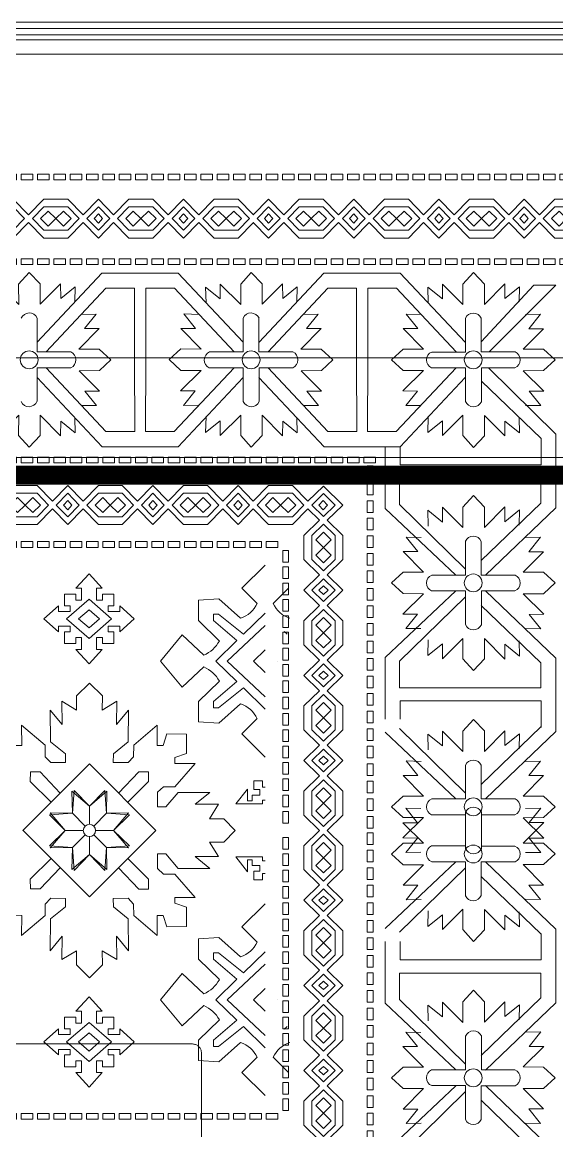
# Model space of a CAD drawing. Header units: inches. Extents: x -813 to 82, y -70 to 268.
# Drawn here: x -57.2 to -28.9, y 57.3 to 115.8 of the extents above; entities that cross this region are included whole.
import ezdxf

# ---------------------------------------------------------------- set-up
doc = ezdxf.new("R2010")
doc.units = ezdxf.units.IN
doc.header["$MEASUREMENT"] = 0
for name, color, linetype, lineweight, true_color in [('Blue', 7, 'Continuous', 0, 0x1081b2), ('Brown', 7, 'Continuous', 0, 0x653e10), ('Cream', 7, 'Continuous', 0, 0xbdbc8f), ('Golden', 7, 'Continuous', 0, 0xefe861), ('Grey', 7, 'Continuous', 0, 0x58676a), ('Light Grey', 7, 'Continuous', 5, 0xb1acaa), ('Lines', 1, 'Continuous', 5, 0xff0000), ('Orange', 7, 'Continuous', 0, 0xffad5c), ('Sky Blue', 7, 'Continuous', 0, 0x7dc1de)]:
    doc.layers.add(name, color=color, linetype=linetype, lineweight=lineweight, true_color=true_color)
doc.layers.add('Furniture', color=4, linetype='Continuous', lineweight=0)
doc.layers.add('Partition Wall', color=6, linetype='Continuous', lineweight=0)
doc.layers.add('Rugs', color=201, linetype='Continuous')
doc.layers.add('Section Line', color=8, linetype='Continuous', plot=False)

# ---------------------------------------------------------------- blocks, each defined once
blk = doc.blocks.new('*U158')
at = {"layer": 'Sky Blue'}
blk.add_lwpolyline([(19.5, 4.8), (19.5, -4.8), (0, -4.8), (0, 4.8)], close=True, dxfattribs=at)
blk = doc.blocks.new('*U159')
at = {"layer": 'Sky Blue', "color": 0, "linetype": 'ByBlock', "lineweight": -2, "transparency": 16777216, "rotation": 90}
for p in [(54814450799.23846, 30362875033.66049), (54814450799.23846, 30362875006.40363), (54814450799.23846, 30362874979.14676), (54814450799.23846, 30362874951.8899), (54814450799.23846, 30362874924.63304), (54814450799.23846, 30362874897.37617), (54814450799.23846, 30362874870.11931), (54814450799.23846, 30362874842.86245), (54814450799.23846, 30362874815.60558), (54814450799.23846, 30362874788.34872), (54814450799.23846, 30362874761.09186), (54814450799.23846, 30362874733.835), (54814450799.23846, 30362874706.57813), (54814450799.23846, 30362874679.32127), (54814450799.23846, 30362874652.0644), (54814450799.23846, 30362874624.80754), (54814450799.23846, 30362874597.55068), (54814450799.23846, 30362874570.29382), (54814450799.23846, 30362874543.03695), (54814450799.23846, 30362874515.78009), (54814450799.23846, 30362874488.52323), (54814450799.23846, 30362874461.26636), (54814450799.23846, 30362874434.0095), (54814450799.23846, 30362874406.75264), (54814450799.23846, 30362874379.49577), (54814450799.23846, 30362874352.23891), (54814450799.23846, 30362874324.98205), (54814450799.23846, 30362874297.72519), (54814450799.23846, 30362874270.46832), (54814450799.23846, 30362874243.21146), (54814450799.23846, 30362874215.95459), (54814450799.23846, 30362874188.69773), (54814450799.23846, 30362874161.44087)]:
    blk.add_blockref('*U158', p, dxfattribs=at)
blk = doc.blocks.new('*U138')
at = {"layer": 'Sky Blue'}
blk.add_lwpolyline([(19.5, 4.8), (19.5, -4.8), (0, -4.8), (0, 4.8), (19.5, 4.8)], dxfattribs=at)
blk = doc.blocks.new('*U139')
at = {"layer": 'Golden', "color": 0, "linetype": 'ByBlock', "lineweight": -2, "transparency": 16777216}
for p in [(54814450809.11781, 30362875066.44502), (54814450836.37468, 30362875066.44502), (54814450863.63154, 30362875066.44502), (54814450890.8884, 30362875066.44502), (54814450918.14526, 30362875066.44502), (54814450945.40213, 30362875066.44502), (54814450972.65899, 30362875066.44502), (54814450999.91586, 30362875066.44502), (54814451027.17272, 30362875066.44502), (54814451054.42958, 30362875066.44502), (54814451081.68645, 30362875066.44502), (54814451108.94331, 30362875066.44502), (54814451136.20017, 30362875066.44502), (54814451163.45703, 30362875066.44502), (54814451190.7139, 30362875066.44502), (54814451217.97076, 30362875066.44502), (54814451245.22762, 30362875066.44502)]:
    blk.add_blockref('*U138', p, dxfattribs=at)
blk = doc.blocks.new('*U183')
at = {"layer": 'Sky Blue'}
blk.add_lwpolyline([(0, 4.8), (0, -4.8), (19.5, -4.8), (19.5, 4.8), (0, 4.8)], dxfattribs=at)
blk = doc.blocks.new('*U184')
at = {"layer": 'Golden', "color": 0, "linetype": 'ByBlock', "lineweight": -2, "transparency": 16777216}
for p in [(54814450667.61327, 30362875207.6689), (54814450696.89957, 30362875207.6689), (54814450726.18586, 30362875207.6689), (54814450755.47215, 30362875207.6689), (54814450784.75845, 30362875207.6689), (54814450814.04474, 30362875207.6689), (54814450843.33103, 30362875207.6689), (54814450872.61732, 30362875207.6689), (54814450901.90362, 30362875207.6689), (54814450931.18991, 30362875207.6689), (54814450960.4762, 30362875207.6689), (54814450989.7625, 30362875207.6689), (54814451019.04879, 30362875207.6689), (54814451048.33508, 30362875207.6689), (54814451077.62138, 30362875207.6689), (54814451106.90767, 30362875207.6689), (54814451136.19396, 30362875207.6689), (54814451165.48026, 30362875207.6689), (54814451194.76655, 30362875207.6689), (54814451224.05284, 30362875207.6689), (54814451253.33913, 30362875207.6689)]:
    blk.add_blockref('*U183', p, dxfattribs=at)
blk = doc.blocks.new('*U127')
at = {"layer": 'Sky Blue'}
blk.add_lwpolyline([(19.5, 4.8), (19.5, -4.8), (0, -4.8), (0, 4.8)], close=True, dxfattribs=at)
blk = doc.blocks.new('*U128')
at = {"layer": 'Sky Blue', "color": 0, "linetype": 'ByBlock', "lineweight": -2, "transparency": 16777216, "rotation": 90}
for p in [(54814450799.23846, 30362875033.66049), (54814450799.23846, 30362875006.40363), (54814450799.23846, 30362874979.14676), (54814450799.23846, 30362874951.8899), (54814450799.23846, 30362874924.63304), (54814450799.23846, 30362874897.37617), (54814450799.23846, 30362874870.11931), (54814450799.23846, 30362874842.86245), (54814450799.23846, 30362874815.60558), (54814450799.23846, 30362874788.34872), (54814450799.23846, 30362874761.09186), (54814450799.23846, 30362874733.835), (54814450799.23846, 30362874706.57813), (54814450799.23846, 30362874679.32127), (54814450799.23846, 30362874652.0644), (54814450799.23846, 30362874624.80754), (54814450799.23846, 30362874597.55068), (54814450799.23846, 30362874570.29382), (54814450799.23846, 30362874543.03695), (54814450799.23846, 30362874515.78009), (54814450799.23846, 30362874488.52323), (54814450799.23846, 30362874461.26636), (54814450799.23846, 30362874434.0095), (54814450799.23846, 30362874406.75264), (54814450799.23846, 30362874379.49577), (54814450799.23846, 30362874352.23891), (54814450799.23846, 30362874324.98205), (54814450799.23846, 30362874297.72519), (54814450799.23846, 30362874270.46832), (54814450799.23846, 30362874243.21146), (54814450799.23846, 30362874215.95459), (54814450799.23846, 30362874188.69773), (54814450799.23846, 30362874161.44087)]:
    blk.add_blockref('*U127', p, dxfattribs=at)
blk = doc.blocks.new('*U125')
at = {"layer": 'Sky Blue'}
blk.add_lwpolyline([(19.5, 4.8), (19.5, -4.8), (0, -4.8), (0, 4.8), (19.5, 4.8)], dxfattribs=at)
blk = doc.blocks.new('*U126')
at = {"layer": 'Golden', "color": 0, "linetype": 'ByBlock', "lineweight": -2, "transparency": 16777216}
for p in [(54814450809.11781, 30362875066.44502), (54814450836.37468, 30362875066.44502), (54814450863.63154, 30362875066.44502), (54814450890.8884, 30362875066.44502), (54814450918.14526, 30362875066.44502), (54814450945.40213, 30362875066.44502), (54814450972.65899, 30362875066.44502), (54814450999.91586, 30362875066.44502), (54814451027.17272, 30362875066.44502), (54814451054.42958, 30362875066.44502), (54814451081.68645, 30362875066.44502), (54814451108.94331, 30362875066.44502), (54814451136.20017, 30362875066.44502), (54814451163.45703, 30362875066.44502), (54814451190.7139, 30362875066.44502), (54814451217.97076, 30362875066.44502), (54814451245.22762, 30362875066.44502)]:
    blk.add_blockref('*U125', p, dxfattribs=at)
blk = doc.blocks.new('*U136')
at = {"layer": 'Sky Blue'}
blk.add_lwpolyline([(19.5, 4.8), (19.5, -4.8), (0, -4.8), (0, 4.8), (19.5, 4.8)], dxfattribs=at)
blk = doc.blocks.new('*U137')
at = {"layer": 'Golden', "color": 0, "linetype": 'ByBlock', "lineweight": -2, "transparency": 16777216, "rotation": 90}
for p in [(54814450658.27963, 30362875197.20167), (54814450658.27963, 30362875169.94481), (54814450658.27963, 30362875142.68794), (54814450658.27963, 30362875115.43108), (54814450658.27963, 30362875088.17421), (54814450658.27963, 30362875060.91735), (54814450658.27963, 30362875033.66049), (54814450658.27963, 30362875006.40363), (54814450658.27963, 30362874979.14676), (54814450658.27963, 30362874951.8899), (54814450658.27963, 30362874924.63304), (54814450658.27963, 30362874897.37617), (54814450658.27963, 30362874870.11931), (54814450658.27963, 30362874842.86245), (54814450658.27963, 30362874815.60558), (54814450658.27963, 30362874788.34872), (54814450658.27963, 30362874761.09186), (54814450658.27963, 30362874733.835), (54814450658.27963, 30362874706.57813), (54814450658.27963, 30362874679.32127), (54814450658.27963, 30362874652.0644), (54814450658.27963, 30362874624.80754), (54814450658.27963, 30362874597.55068), (54814450658.27963, 30362874570.29382), (54814450658.27963, 30362874543.03695), (54814450658.27963, 30362874515.78009), (54814450658.27963, 30362874488.52323), (54814450658.27963, 30362874461.26636), (54814450658.27963, 30362874434.0095), (54814450658.27963, 30362874406.75264), (54814450658.27963, 30362874379.49577), (54814450658.27963, 30362874352.23891), (54814450658.27963, 30362874324.98205), (54814450658.27963, 30362874297.72519), (54814450658.27963, 30362874270.46832), (54814450658.27963, 30362874243.21146), (54814450658.27963, 30362874215.95459), (54814450658.27963, 30362874188.69773), (54814450658.27963, 30362874161.44087)]:
    blk.add_blockref('*U136', p, dxfattribs=at)
blk = doc.blocks.new('*U129')
at = {"layer": 'Sky Blue'}
blk.add_lwpolyline([(0, 4.8), (0, -4.8), (19.5, -4.8), (19.5, 4.8), (0, 4.8)], dxfattribs=at)
blk = doc.blocks.new('*U150')
at = {"layer": 'Golden', "color": 0, "linetype": 'ByBlock', "lineweight": -2, "transparency": 16777216}
for p in [(54814450667.61327, 30362875207.6689), (54814450696.89957, 30362875207.6689), (54814450726.18586, 30362875207.6689), (54814450755.47215, 30362875207.6689), (54814450784.75845, 30362875207.6689), (54814450814.04474, 30362875207.6689), (54814450843.33103, 30362875207.6689), (54814450872.61732, 30362875207.6689), (54814450901.90362, 30362875207.6689), (54814450931.18991, 30362875207.6689), (54814450960.4762, 30362875207.6689), (54814450989.7625, 30362875207.6689), (54814451019.04879, 30362875207.6689), (54814451048.33508, 30362875207.6689), (54814451077.62138, 30362875207.6689), (54814451106.90767, 30362875207.6689), (54814451136.19396, 30362875207.6689), (54814451165.48026, 30362875207.6689), (54814451194.76655, 30362875207.6689), (54814451224.05284, 30362875207.6689), (54814451253.33913, 30362875207.6689)]:
    blk.add_blockref('*U129', p, dxfattribs=at)
blk = doc.blocks.new('*U148')
at = {"layer": 'Sky Blue'}
blk.add_lwpolyline([(19.5, 4.8), (19.5, -4.8), (0, -4.8), (0, 4.8), (19.5, 4.8)], dxfattribs=at)
blk = doc.blocks.new('*U149')
at = {"layer": 'Golden', "color": 0, "linetype": 'ByBlock', "lineweight": -2, "transparency": 16777216, "rotation": 90}
for p in [(54814450326.7437, 30362875524.28402), (54814450326.7437, 30362875497.02716), (54814450326.7437, 30362875469.7703), (54814450326.7437, 30362875442.51344), (54814450326.7437, 30362875415.25657), (54814450326.7437, 30362875387.99971), (54814450326.7437, 30362875360.74285), (54814450326.7437, 30362875333.48598), (54814450326.7437, 30362875306.22912), (54814450326.7437, 30362875278.97226), (54814450326.7437, 30362875251.71539), (54814450326.7437, 30362875224.45853), (54814450326.7437, 30362875197.20167), (54814450326.7437, 30362875169.94481), (54814450326.7437, 30362875142.68794), (54814450326.7437, 30362875115.43108), (54814450326.7437, 30362875088.17421), (54814450326.7437, 30362875060.91735), (54814450326.7437, 30362875033.66049), (54814450326.7437, 30362875006.40363), (54814450326.7437, 30362874979.14676), (54814450326.7437, 30362874951.8899), (54814450326.7437, 30362874924.63304), (54814450326.7437, 30362874897.37617), (54814450326.7437, 30362874870.11931), (54814450326.7437, 30362874842.86245), (54814450326.7437, 30362874815.60558), (54814450326.7437, 30362874788.34872), (54814450326.7437, 30362874761.09186), (54814450326.7437, 30362874733.835), (54814450326.7437, 30362874706.57813), (54814450326.7437, 30362874679.32127), (54814450326.7437, 30362874652.0644), (54814450326.7437, 30362874624.80754), (54814450326.7437, 30362874597.55068), (54814450326.7437, 30362874570.29382), (54814450326.7437, 30362874543.03695), (54814450326.7437, 30362874515.78009), (54814450326.7437, 30362874488.52323), (54814450326.7437, 30362874461.26636), (54814450326.7437, 30362874434.0095), (54814450326.7437, 30362874406.75264), (54814450326.7437, 30362874379.49577), (54814450326.7437, 30362874352.23891), (54814450326.7437, 30362874324.98205), (54814450326.7437, 30362874297.72519), (54814450326.7437, 30362874270.46832), (54814450326.7437, 30362874243.21146), (54814450326.7437, 30362874215.95459), (54814450326.7437, 30362874188.69773), (54814450326.7437, 30362874161.44087)]:
    blk.add_blockref('*U148', p, dxfattribs=at)
blk = doc.blocks.new('*U146')
at = {"layer": 'Sky Blue'}
blk.add_lwpolyline([(19.5, 4.8), (19.5, -4.8), (0, -4.8), (0, 4.8), (19.5, 4.8)], dxfattribs=at)
blk = doc.blocks.new('*U147')
at = {"layer": 'Golden', "color": 0, "linetype": 'ByBlock', "lineweight": -2, "transparency": 16777216, "rotation": 90}
for p in [(54814450185.48431, 30362875660.56834), (54814450185.48431, 30362875633.31148), (54814450185.48431, 30362875606.05462), (54814450185.48431, 30362875578.79775), (54814450185.48431, 30362875551.54089), (54814450185.48431, 30362875524.28402), (54814450185.48431, 30362875497.02716), (54814450185.48431, 30362875469.7703), (54814450185.48431, 30362875442.51344), (54814450185.48431, 30362875415.25657), (54814450185.48431, 30362875387.99971), (54814450185.48431, 30362875360.74285), (54814450185.48431, 30362875333.48598), (54814450185.48431, 30362875306.22912), (54814450185.48431, 30362875278.97226), (54814450185.48431, 30362875251.71539), (54814450185.48431, 30362875224.45853), (54814450185.48431, 30362875197.20167), (54814450185.48431, 30362875169.94481), (54814450185.48431, 30362875142.68794), (54814450185.48431, 30362875115.43108), (54814450185.48431, 30362875088.17421), (54814450185.48431, 30362875060.91735), (54814450185.48431, 30362875033.66049), (54814450185.48431, 30362875006.40363), (54814450185.48431, 30362874979.14676), (54814450185.48431, 30362874951.8899), (54814450185.48431, 30362874924.63304), (54814450185.48431, 30362874897.37617), (54814450185.48431, 30362874870.11931), (54814450185.48431, 30362874842.86245), (54814450185.48431, 30362874815.60558), (54814450185.48431, 30362874788.34872), (54814450185.48431, 30362874761.09186), (54814450185.48431, 30362874733.835), (54814450185.48431, 30362874706.57813), (54814450185.48431, 30362874679.32127), (54814450185.48431, 30362874652.0644), (54814450185.48431, 30362874624.80754), (54814450185.48431, 30362874597.55068), (54814450185.48431, 30362874570.29382), (54814450185.48431, 30362874543.03695), (54814450185.48431, 30362874515.78009), (54814450185.48431, 30362874488.52323), (54814450185.48431, 30362874461.26636), (54814450185.48431, 30362874434.0095), (54814450185.48431, 30362874406.75264), (54814450185.48431, 30362874379.49577), (54814450185.48431, 30362874352.23891), (54814450185.48431, 30362874324.98205), (54814450185.48431, 30362874297.72519), (54814450185.48431, 30362874270.46832), (54814450185.48431, 30362874243.21146), (54814450185.48431, 30362874215.95459), (54814450185.48431, 30362874188.69773), (54814450185.48431, 30362874161.44087)]:
    blk.add_blockref('*U146', p, dxfattribs=at)
blk = doc.blocks.new('Carpet 3')
at = {"layer": 'Blue'}
for points in [[(-160.7, 1382.8), (-161.1, 1350.2), (-141.8, 1343.6), (-142, 1333.7), (-175.8, 1334.1), (-142.2, 1294.8), (-123.1, 1294.5), (-113.3, 1285.3), (-113.6, 1260.6), (-127.8, 1260.7), (-147.9, 1285.4), (-201, 1286), (-176.7, 1266), (-215.6, 1266.5), (-201, 1242), (-224.8, 1242.3), (-246, 1220.6)], [(160.7, 1382.8), (161.1, 1350.2), (141.8, 1343.6), (142, 1333.7), (175.8, 1334.1), (142.2, 1294.8), (123.1, 1294.5), (113.3, 1285.3), (113.6, 1260.6), (127.8, 1260.7), (147.9, 1285.4), (201, 1286), (176.7, 1266), (215.6, 1266.5), (201, 1242), (224.8, 1242.3), (246, 1220.6)], [(772.5, 1251.5), (772.5, 1308.1), (716.4, 1308.1)], [(855.7, 1307.9), (799, 1307.9), (799, 1251.8)], [(-160.8, 1058.4), (-161.2, 1091), (-141.9, 1097.6), (-142, 1107.5), (-175.8, 1107.2), (-142.2, 1146.5), (-123.1, 1146.7), (-113.3, 1156), (-113.6, 1180.7), (-127.9, 1180.5), (-147.9, 1155.8), (-201, 1155.2), (-176.7, 1175.2), (-215.6, 1174.8), (-201, 1199.2), (-224.8, 1199), (-246, 1220.6)], [(160.8, 1058.4), (161.2, 1091), (141.9, 1097.6), (142, 1107.5), (175.8, 1107.2), (142.2, 1146.5), (123.1, 1146.7), (113.3, 1156), (113.6, 1180.7), (127.9, 1180.5), (147.9, 1155.8), (201, 1155.2), (176.7, 1175.2), (215.6, 1174.8), (201, 1199.2), (224.8, 1199), (246, 1220.6)], [(-273.1, 1029.3), (-239.1, 1065.8), (-282.8, 1102), (-326.4, 1065.8), (-292.5, 1029.3)], [(-160.8, 1058.4), (-128.2, 1058.4), (-121.8, 1077.7), (-111.9, 1077.7), (-111.9, 1043.9), (-72.9, 1078), (-72.9, 1097), (-63.8, 1107), (-39.1, 1107), (-39.1, 1092.7), (-63.5, 1072.4), (-63.5, 1019.2), (-43.8, 1043.8), (-43.8, 1004.9), (-19.5, 1019.8), (-19.5, 996), (0, 977.1)], [(160.8, 1058.4), (128.2, 1058.4), (121.8, 1077.7), (111.9, 1077.7), (111.9, 1043.9), (72.9, 1078), (72.9, 1097), (63.8, 1107), (39.1, 1107), (39.1, 1092.7), (63.5, 1072.4), (63.5, 1019.2), (43.8, 1043.8), (43.8, 1004.9), (19.5, 1019.8), (19.5, 996), (0, 977.1)], [(273.1, 1029.3), (239.1, 1065.8), (282.8, 1102), (326.4, 1065.8), (292.5, 1029.3)], [(-384.3, 1038.3), (-386.7, 1004.4), (-354.3, 968)], [(-384.3, 1038.3), (-350.4, 1038.3), (-316.2, 1003.5)], [(-181.3, 1038.3), (-215.2, 1038.3), (-249.3, 1003.5)], [(-181.3, 1038.3), (-178.9, 1004.4), (-211.3, 968)], [(181.3, 1038.3), (178.9, 1004.4), (211.3, 968)], [(181.3, 1038.3), (215.2, 1038.3), (249.3, 1003.5)], [(384.3, 1038.3), (350.4, 1038.3), (316.2, 1003.5)], [(384.3, 1038.3), (386.7, 1004.4), (354.3, 968)], [(772.5, 1020.3), (772.5, 963.6)], [(799, 1019.9), (799, 963.9)], [(-186.6, 940.2), (-161.1, 965.9), (-122.5, 926.9)], [(186.6, 940.2), (161.1, 965.9), (122.5, 926.9)], [(716.4, 963.6), (772.5, 963.6)], [(855.7, 963.9), (799, 963.9)], [(716, 937.1), (772.7, 937.1)], [(772.7, 881), (772.7, 937.1)], [(855.4, 937.3), (799.3, 937.3)], [(799.3, 880.6), (799.3, 937.3)], [(-426.3, 648.6), (-426.3, 592.5)], [(-399.8, 649), (-399.8, 592.3)], [(-52.5, 648.6), (-52.5, 592.5)], [(-25.9, 649), (-25.9, 592.3)], [(25.9, 649), (25.9, 592.3)], [(52.5, 648.6), (52.5, 592.5)], [(399.8, 649), (399.8, 592.3)], [(426.3, 648.6), (426.3, 592.5)], [(772.3, 649), (772.3, 592.3)], [(798.9, 648.6), (798.9, 592.5)], [(-483, 592.5), (-426.3, 592.5)], [(-109.1, 592.5), (-52.5, 592.5)], [(109.1, 592.5), (52.5, 592.5)], [(483, 592.5), (426.3, 592.5)], [(855.6, 592.5), (798.9, 592.5)], [(-343.7, 592.3), (-399.8, 592.3)], [(-30.2, 592.3), (25.9, 592.3)], [(30.2, 592.3), (-25.9, 592.3)], [(343.7, 592.3), (399.8, 592.3)], [(716.2, 592.3), (772.3, 592.3)], [(-482.6, 566), (-426.5, 566)], [(-426.5, 509.3), (-426.5, 566)], [(-400, 509.7), (-400, 565.7)], [(-343.3, 565.7), (-400, 565.7)], [(-108.8, 566), (-52.7, 566)], [(-52.7, 509.3), (-52.7, 566)], [(-30.6, 565.7), (26.1, 565.7)], [(-26.1, 509.7), (-26.1, 565.7)], [(30.6, 565.7), (-26.1, 565.7)], [(26.1, 509.7), (26.1, 565.7)], [(108.8, 566), (52.7, 566)], [(52.7, 509.3), (52.7, 566)], [(343.3, 565.7), (400, 565.7)], [(400, 509.7), (400, 565.7)], [(482.6, 566), (426.5, 566)], [(426.5, 509.3), (426.5, 566)], [(715.9, 565.7), (772.6, 565.7)], [(772.6, 509.7), (772.6, 565.7)], [(855.2, 566), (799.1, 566)], [(799.1, 509.3), (799.1, 566)]]:
    blk.add_lwpolyline(points, dxfattribs=at)
for points in [[(-354.3, 968, -0.207705), (-379, 940.2), (-404.4, 965.9), (-443, 926.9)], [(354.3, 968, 0.207705), (379, 940.2), (404.4, 965.9), (443, 926.9)], [(-404.4, 887.9), (-404.4, 887.9), (-379, 913.6, -0.207705), (-354.3, 885.8)], [(404.4, 887.9), (404.4, 887.9), (379, 913.6, 0.207705), (354.3, 885.8)]]:
    blk.add_lwpolyline(points, format="xyb", dxfattribs=at)
for centre, radius, start, end in [((722.1, 1321.5), 14.5, 114.7141, 246.7416), ((849.6, 1321.1), 14.5, 294.7141, 66.7416), ((785.7, 1257.6), 14.5, 204.7141, 336.7415), ((-343.4, 1052.3), 55.8, 299.1129, 335.6834), ((-222.2, 1052.3), 55.8, 204.3166, 240.8871), ((222.2, 1052.3), 55.8, 299.1129, 335.6834), ((343.4, 1052.3), 55.8, 204.3166, 240.8871), ((785.7, 1014.2), 14.5, 23.2585, 155.2859), ((-166.9, 982.6), 46.7, 198.2051, 245.1403), ((166.9, 982.6), 46.7, 294.8598, 341.7948), ((722.1, 950.3), 14.5, 113.2584, 245.2859), ((849.6, 950.6), 14.5, 293.2584, 65.2859), ((786, 886.7), 14.5, 203.2585, 335.2859), ((-413, 642.9), 14.5, 24.7141, 156.7415), ((-39.1, 642.9), 14.5, 24.7141, 156.7415), ((39.1, 642.9), 14.5, 23.2585, 155.2859), ((413, 642.9), 14.5, 23.2585, 155.2859), ((785.6, 642.9), 14.5, 23.2585, 155.2859), ((-476.9, 579.3), 14.5, 114.7141, 246.7416), ((-103, 579.3), 14.5, 114.7141, 246.7416), ((103, 579.3), 14.5, 293.2584, 65.2859), ((476.9, 579.3), 14.5, 293.2584, 65.2859), ((849.5, 579.3), 14.5, 293.2584, 65.2859), ((-349.4, 579), 14.5, 294.7141, 66.7416), ((-24.5, 579), 14.5, 113.2584, 245.2859), ((24.5, 579), 14.5, 294.7141, 66.7416), ((349.4, 579), 14.5, 113.2584, 245.2859), ((722, 579), 14.5, 113.2584, 245.2859), ((-413.3, 515.4), 14.5, 204.7141, 336.7415), ((-39.5, 515.4), 14.5, 204.7141, 336.7415), ((39.5, 515.4), 14.5, 203.2585, 335.2859), ((413.3, 515.4), 14.5, 203.2585, 335.2859), ((785.9, 515.4), 14.5, 203.2585, 335.2859)]:
    blk.add_arc(centre, radius, start, end, dxfattribs=at)
at = {"layer": 'Brown'}
for p, q in [((1328.8, 3577.2), (1328.8, 21.3)), ((1339.1, 3589.3), (1339.1, 11.8)), ((1320.2, 3570.2), (1320.2, 30.4)), ((1296.4, 3544.2), (1296.4, 54.2))]:
    blk.add_line(p, q, dxfattribs=at)
for points in [[(530.7, 1315.1), (543.4, 1327.9), (530.7, 1340.7), (543.4, 1353.4), (556.1, 1340.7), (543.4, 1327.9), (556.1, 1315.1), (543.4, 1302.4)], [(1009.1, 1264), (1021.8, 1276.7), (1009.1, 1289.5), (1021.8, 1302.3), (1034.4, 1289.5), (1021.8, 1276.7), (1034.4, 1264), (1021.8, 1251.2)], [(543.4, 1249.8), (551.2, 1256.8), (543.4, 1263.9), (535.6, 1256.8)], [(530.7, 1172.9), (543.4, 1185.7), (530.7, 1198.4), (543.4, 1211.2), (556.1, 1198.4), (543.4, 1185.7), (556.1, 1172.9), (543.4, 1160.1)], [(1021.8, 1198.6), (1029.6, 1205.7), (1021.8, 1212.7), (1014, 1205.7)], [(1009.1, 1121.7), (1021.8, 1134.5), (1009.1, 1147.3), (1021.8, 1160), (1034.4, 1147.3), (1021.8, 1134.5), (1034.4, 1121.7), (1021.8, 1109)], [(543.4, 1107.5), (551.2, 1114.6), (543.4, 1121.6), (535.6, 1114.6)], [(530.7, 1030.7), (543.4, 1043.4), (530.7, 1056.2), (543.4, 1068.9), (556.1, 1056.2), (543.4, 1043.4), (556.1, 1030.7), (543.4, 1017.9)], [(1021.8, 1056.4), (1029.6, 1063.4), (1021.8, 1070.5), (1014, 1063.4)], [(1009.1, 979.5), (1021.8, 992.3), (1009.1, 1005), (1021.8, 1017.8), (1034.4, 1005), (1021.8, 992.3), (1034.4, 979.5), (1021.8, 966.7)], [(543.4, 965.3), (551.2, 972.3), (543.4, 979.4), (535.6, 972.3)], [(530.7, 888.4), (543.4, 901.2), (530.7, 913.9), (543.4, 926.7), (556.1, 913.9), (543.4, 901.2), (556.1, 888.4), (543.4, 875.7)], [(1021.8, 914.1), (1029.6, 921.2), (1021.8, 928.2), (1014, 921.2)], [(1009.1, 837.2), (1021.8, 850), (1009.1, 862.8), (1021.8, 875.5), (1034.4, 862.8), (1021.8, 850), (1034.4, 837.2), (1021.8, 824.5)], [(-485.1, 816.9), (-472.3, 829.6), (-459.6, 816.9), (-446.8, 829.6), (-459.6, 842.3), (-472.3, 829.6), (-485.1, 842.3), (-497.8, 829.6)], [(-408.2, 829.6), (-401.1, 837.4), (-394.1, 829.6), (-401.1, 821.8)], [(-342.8, 816.9), (-330.1, 829.6), (-317.3, 816.9), (-304.6, 829.6), (-317.3, 842.3), (-330.1, 829.6), (-342.8, 842.3), (-355.6, 829.6)], [(-265.9, 829.6), (-258.9, 837.4), (-251.9, 829.6), (-258.9, 821.8)], [(-200.6, 816.9), (-187.8, 829.6), (-175.1, 816.9), (-162.3, 829.6), (-175.1, 842.3), (-187.8, 829.6), (-200.6, 842.3), (-213.4, 829.6)], [(-123.7, 829.6), (-116.7, 837.4), (-109.6, 829.6), (-116.7, 821.8)], [(-58.4, 816.9), (-45.6, 829.6), (-32.8, 816.9), (-20.1, 829.6), (-32.8, 842.3), (-45.6, 829.6), (-58.4, 842.3), (-71.1, 829.6)], [(58.4, 816.9), (45.6, 829.6), (32.8, 816.9), (20.1, 829.6), (32.8, 842.3), (45.6, 829.6), (58.4, 842.3), (71.1, 829.6)], [(123.7, 829.6), (116.7, 837.4), (109.6, 829.6), (116.7, 821.8)], [(200.6, 816.9), (187.8, 829.6), (175.1, 816.9), (162.3, 829.6), (175.1, 842.3), (187.8, 829.6), (200.6, 842.3), (213.4, 829.6)], [(265.9, 829.6), (258.9, 837.4), (251.9, 829.6), (258.9, 821.8)], [(342.8, 816.9), (330.1, 829.6), (317.3, 816.9), (304.6, 829.6), (317.3, 842.3), (330.1, 829.6), (342.8, 842.3), (355.6, 829.6)], [(408.2, 829.6), (401.1, 837.4), (394.1, 829.6), (401.1, 821.8)], [(485.1, 816.9), (472.3, 829.6), (459.6, 816.9), (446.8, 829.6), (459.6, 842.3), (472.3, 829.6), (485.1, 842.3), (497.8, 829.6)], [(543.4, 823.1), (551.2, 830.1), (543.4, 837.2), (535.6, 830.1)], [(1021.8, 771.9), (1029.6, 778.9), (1021.8, 786), (1014, 778.9)], [(1009.1, 695), (1021.8, 707.8), (1009.1, 720.5), (1021.8, 733.3), (1034.4, 720.5), (1021.8, 707.8), (1034.4, 695), (1021.8, 682.2)], [(1021.8, 629.7), (1029.6, 636.7), (1021.8, 643.7), (1014, 636.7)], [(1009.1, 552.8), (1021.8, 565.5), (1009.1, 578.3), (1021.8, 591), (1034.4, 578.3), (1021.8, 565.5), (1034.4, 552.8), (1021.8, 540)], [(1021.8, 487.4), (1029.6, 494.5), (1021.8, 501.5), (1014, 494.5)], [(1009.1, 410.5), (1021.8, 423.3), (1009.1, 436), (1021.8, 448.8), (1034.4, 436), (1021.8, 423.3), (1034.4, 410.5), (1021.8, 397.8)]]:
    blk.add_lwpolyline(points, close=True, dxfattribs=at)
at = {"layer": 'Cream'}
for points in [[(523.8, 1308), (523.8, 1347.9), (543.4, 1367), (563, 1347.9), (563, 1308), (543.4, 1288.9)], [(1002.2, 1347.9), (1021.8, 1366.9), (1041.4, 1347.9), (1021.8, 1328.9)], [(1002.2, 1256.8), (1002.2, 1296.8), (1021.8, 1315.8), (1041.4, 1296.8), (1041.4, 1256.8), (1021.8, 1237.8)], [(523.8, 1256.8), (543.4, 1275.9), (563, 1256.8), (543.4, 1237.8)], [(523.8, 1165.7), (523.8, 1205.7), (543.4, 1224.7), (563, 1205.7), (563, 1165.7), (543.4, 1146.7)], [(1002.2, 1205.7), (1021.8, 1224.7), (1041.4, 1205.7), (1021.8, 1186.6)], [(1002.2, 1114.6), (1002.2, 1154.5), (1021.8, 1173.6), (1041.4, 1154.5), (1041.4, 1114.6), (1021.8, 1095.5)], [(523.8, 1114.6), (543.4, 1133.6), (563, 1114.6), (543.4, 1095.6)], [(523.8, 1023.5), (523.8, 1063.4), (543.4, 1082.5), (563, 1063.4), (563, 1023.5), (543.4, 1004.4)], [(1002.2, 1063.4), (1021.8, 1082.5), (1041.4, 1063.4), (1021.8, 1044.4)], [(1002.2, 972.3), (1002.2, 1012.3), (1021.8, 1031.3), (1041.4, 1012.3), (1041.4, 972.3), (1021.8, 953.3)], [(523.8, 972.3), (543.4, 991.4), (563, 972.3), (543.4, 953.3)], [(523.8, 881.2), (523.8, 921.2), (543.4, 940.2), (563, 921.2), (563, 881.2), (543.4, 862.2)], [(1002.2, 921.2), (1021.8, 940.2), (1041.4, 921.2), (1021.8, 902.1)], [(1002.2, 830.1), (1002.2, 870), (1021.8, 889.1), (1041.4, 870), (1041.4, 830.1), (1021.8, 811)], [(-492.3, 810), (-452.3, 810), (-433.3, 829.6), (-452.3, 849.2), (-492.3, 849.2), (-511.3, 829.6)], [(-401.1, 810), (-382.1, 829.6), (-401.1, 849.2), (-420.2, 829.6)], [(-350, 810), (-310.1, 810), (-291, 829.6), (-310.1, 849.2), (-350, 849.2), (-369, 829.6)], [(-258.9, 810), (-239.9, 829.6), (-258.9, 849.2), (-277.9, 829.6)], [(-207.8, 810), (-167.8, 810), (-148.8, 829.6), (-167.8, 849.2), (-207.8, 849.2), (-226.8, 829.6)], [(-116.7, 810), (-97.6, 829.6), (-116.7, 849.2), (-135.7, 829.6)], [(-65.5, 810), (-25.6, 810), (-6.5, 829.6), (-25.6, 849.2), (-65.5, 849.2), (-84.6, 829.6)], [(65.5, 810), (25.6, 810), (6.5, 829.6), (25.6, 849.2), (65.5, 849.2), (84.6, 829.6)], [(116.7, 810), (97.6, 829.6), (116.7, 849.2), (135.7, 829.6)], [(207.8, 810), (167.8, 810), (148.8, 829.6), (167.8, 849.2), (207.8, 849.2), (226.8, 829.6)], [(258.9, 810), (239.9, 829.6), (258.9, 849.2), (277.9, 829.6)], [(350, 810), (310.1, 810), (291, 829.6), (310.1, 849.2), (350, 849.2), (369, 829.6)], [(401.1, 810), (382.1, 829.6), (401.1, 849.2), (420.2, 829.6)], [(492.3, 810), (452.3, 810), (433.3, 829.6), (452.3, 849.2), (492.3, 849.2), (511.3, 829.6)], [(543.4, 810), (524.4, 829.6), (543.4, 849.2), (562.4, 829.6)], [(1002.2, 778.9), (1021.8, 798), (1041.4, 778.9), (1021.8, 759.9)], [(1002.2, 687.8), (1002.2, 727.8), (1021.8, 746.8), (1041.4, 727.8), (1041.4, 687.8), (1021.8, 668.8)], [(1002.2, 636.7), (1021.8, 655.7), (1041.4, 636.7), (1021.8, 617.7)], [(1002.2, 545.6), (1002.2, 585.5), (1021.8, 604.6), (1041.4, 585.5), (1041.4, 545.6), (1021.8, 526.6)], [(1002.2, 494.5), (1021.8, 513.5), (1041.4, 494.5), (1021.8, 475.4)], [(1002.2, 403.3), (1002.2, 443.3), (1021.8, 462.3), (1041.4, 443.3), (1041.4, 403.3), (1021.8, 384.3)]]:
    blk.add_lwpolyline(points, close=True, dxfattribs=at)
for points in [[(-111, 1220.6), (0.1, 1331.7)], [(111, 1220.6), (-0.1, 1331.7)], [(-111, 1220.6), (0, 1109.5)], [(111, 1220.6), (0, 1109.5)], [(-301.8, 926.9), (-282.8, 946.7), (-263.8, 926.9)], [(301.8, 926.9), (282.8, 946.7), (263.8, 926.9)], [(-282.8, 907.1), (-282.8, 907.1)], [(282.8, 907.1), (282.8, 907.1)]]:
    blk.add_lwpolyline(points, dxfattribs=at)
for centre in [(785.9, 1321.3), (785.9, 950.5), (-413.3, 579.4), (-39.4, 579.4), (39.4, 579.4), (413.3, 579.4), (785.9, 579.4)]:
    blk.add_circle(centre, 14.9, dxfattribs=at)
at = {"layer": 'Golden'}
blk.add_line((1349.8, 3600.4), (1349.8, 0), dxfattribs=at)
at = {"layer": 'Grey'}
for points in [[(-385.9, 1221.2), (-353.3, 1258.9), (-320.7, 1221.2)], [(385.9, 1221.2), (353.3, 1258.9), (320.7, 1221.2)], [(-385.9, 1221.2), (-353.3, 1183.5), (-320.7, 1221.2)], [(385.9, 1221.2), (353.3, 1183.5), (320.7, 1221.2)]]:
    blk.add_lwpolyline(points, dxfattribs=at)
at = {"layer": 'Light Grey'}
for points in [[(-7.2, 1227.8), (-28.5, 1249.1), (-25.7, 1287.5), (0, 1260.9)], [(7.2, 1227.8), (28.5, 1249.1), (25.7, 1287.5), (0, 1260.9)], [(-7.2, 1227.8), (-28.5, 1249.1), (-66.8, 1246.3), (-40.3, 1220.6)], [(7.2, 1227.8), (28.5, 1249.1), (66.8, 1246.3), (40.3, 1220.6)], [(-7.2, 1213.4), (-28.5, 1192.1), (-66.8, 1194.9), (-40.3, 1220.6)], [(-7.2, 1213.4), (-28.5, 1192.1), (-25.7, 1153.8), (0, 1180.3)], [(7.2, 1213.4), (28.5, 1192.1), (25.7, 1153.8), (0, 1180.3)], [(7.2, 1213.4), (28.5, 1192.1), (66.8, 1194.9), (40.3, 1220.6)]]:
    blk.add_lwpolyline(points, dxfattribs=at)
blk.add_circle((0, 1220.6), 10.2, dxfattribs=at)
blk.add_circle((0, 1220.6), 10.2, dxfattribs=at)
at = {"layer": 'Lines'}
for points in [[(690.8, 1396.6), (664.5, 1397.3), (684, 1372.9), (659.4, 1373), (693.3, 1338.7), (659.3, 1338.8), (639.8, 1321), (659.2, 1302.9), (693.2, 1302.7), (658.9, 1268.7), (683.5, 1268.6), (663.8, 1244.4), (689.1, 1244.8)], [(881, 1396.6), (907.2, 1397.3), (887.7, 1372.9), (912.3, 1373), (878.4, 1338.7), (912.4, 1338.8), (931.9, 1321), (912.6, 1302.9), (878.6, 1302.7), (912.8, 1268.7), (888.2, 1268.6), (907.9, 1244.4), (882.6, 1244.8)], [(1015.4, 1322.3), (989.2, 1347.9), (1015.4, 1373.5)], [(1028.2, 1322.3), (1054.4, 1347.9), (1028.2, 1373.5)], [(537, 1282.4), (510.8, 1308), (510.8, 1347.9)], [(549.8, 1282.4), (576, 1308), (576, 1347.9)], [(989.2, 1296.7), (1015.4, 1322.3)], [(1054.4, 1296.7), (1028.2, 1322.3)], [(1015.4, 1231.2), (989.2, 1256.8), (989.2, 1296.7)], [(1028.2, 1231.2), (1054.4, 1256.8), (1054.4, 1296.7)], [(0, 1230.8), (0, 1260.9), (-29.1, 1286.1), (-28.5, 1249.1)], [(0, 1230.8), (0, 1260.9), (29.1, 1286.1), (28.5, 1249.1)], [(537, 1231.3), (510.8, 1256.8), (537, 1282.4)], [(549.8, 1231.3), (576, 1256.8), (549.8, 1282.4)], [(-10.2, 1220.6), (-40.3, 1220.6), (-65.5, 1249.7), (-28.5, 1249.1)], [(10.2, 1220.6), (40.3, 1220.6), (65.5, 1249.7), (28.5, 1249.1)], [(510.8, 1205.7), (537, 1231.3)], [(576, 1205.7), (549.8, 1231.3)], [(861.6, 1234.4), (862.2, 1209.1), (837.9, 1228.7), (837.9, 1204.1), (803.7, 1238.1), (803.7, 1204.1), (785.9, 1184.6), (767.9, 1204), (767.7, 1238), (733.7, 1203.8), (733.6, 1228.4), (709.4, 1208.8), (709.8, 1234.1)], [(1015.4, 1180.1), (989.2, 1205.7), (1015.4, 1231.3)], [(1028.2, 1180.1), (1054.4, 1205.7), (1028.2, 1231.3)], [(-10.2, 1220.6), (-40.3, 1220.6), (-65.5, 1191.5), (-28.5, 1192.1)], [(0, 1210.4), (0, 1180.3), (-29.1, 1155.1), (-28.5, 1192.1)], [(0, 1210.4), (0, 1180.3), (29.1, 1155.1), (28.5, 1192.1)], [(10.2, 1220.6), (40.3, 1220.6), (65.5, 1191.5), (28.5, 1192.1)], [(537, 1140.2), (510.8, 1165.7), (510.8, 1205.7)], [(549.8, 1140.2), (576, 1165.7), (576, 1205.7)], [(989.2, 1154.5), (1015.4, 1180.1)], [(1054.4, 1154.5), (1028.2, 1180.1)], [(1015.4, 1089), (989.2, 1114.6), (989.2, 1154.5)], [(1028.2, 1089), (1054.4, 1114.6), (1054.4, 1154.5)], [(537, 1089), (510.8, 1114.6), (537, 1140.2)], [(549.8, 1089), (576, 1114.6), (549.8, 1140.2)], [(510.8, 1063.4), (537, 1089)], [(576, 1063.4), (549.8, 1089)], [(861.8, 1037.4), (862.5, 1062.6), (838.2, 1043.2), (838.2, 1067.7), (803.9, 1033.8), (804, 1067.8), (786.2, 1087.3), (768.2, 1068), (767.9, 1034), (734, 1068.3), (733.8, 1043.7), (709.7, 1063.4), (710, 1038)], [(1015.4, 1037.8), (989.2, 1063.4), (1015.4, 1089)], [(1028.2, 1037.8), (1054.4, 1063.4), (1028.2, 1089)], [(537, 997.9), (510.8, 1023.5), (510.8, 1063.4)], [(549.8, 997.9), (576, 1023.5), (576, 1063.4)], [(989.2, 1012.3), (1015.4, 1037.8)], [(1054.4, 1012.3), (1028.2, 1037.8)], [(690.8, 1025.7), (664.5, 1026.4), (684, 1002.1), (659.4, 1002.1), (693.3, 967.8), (659.3, 967.9), (639.8, 950.1), (659.2, 932.1), (693.2, 931.8), (658.9, 897.9), (683.5, 897.7), (663.8, 873.6), (689.1, 873.9)], [(881, 1025.7), (907.2, 1026.4), (887.7, 1002.1), (912.3, 1002.1), (878.4, 967.8), (912.4, 967.9), (931.9, 950.1), (912.6, 932.1), (878.6, 931.8), (912.8, 897.9), (888.2, 897.7), (907.9, 873.6), (882.6, 873.9)], [(1015.4, 946.7), (989.2, 972.3), (989.2, 1012.3)], [(1028.2, 946.7), (1054.4, 972.3), (1054.4, 1012.3)], [(-342.3, 926.9), (-282.8, 990.6), (-223.3, 926.9)], [(342.3, 926.9), (282.8, 990.6), (223.3, 926.9)], [(537, 946.8), (510.8, 972.3), (537, 997.9)], [(549.8, 946.8), (576, 972.3), (549.8, 997.9)], [(510.8, 921.2), (537, 946.8)], [(576, 921.2), (549.8, 946.8)], [(1015.4, 895.6), (989.2, 921.2), (1015.4, 946.8)], [(1028.2, 895.6), (1054.4, 921.2), (1028.2, 946.8)], [(537, 855.7), (510.8, 881.3), (510.8, 921.2)], [(549.8, 855.7), (576, 881.3), (576, 921.2)], [(989.2, 870), (1015.4, 895.6)], [(1054.4, 870), (1028.2, 895.6)], [(-517.8, 836), (-492.2, 862.2), (-452.3, 862.2)], [(-452.3, 862.2), (-426.7, 836)], [(-426.7, 836), (-401.1, 862.2), (-375.6, 836)], [(-375.6, 836), (-350, 862.2), (-310.1, 862.2)], [(-310.1, 862.2), (-284.5, 836)], [(-284.5, 836), (-258.9, 862.2), (-233.3, 836)], [(-233.3, 836), (-207.8, 862.2), (-167.8, 862.2)], [(-167.8, 862.2), (-142.2, 836)], [(-142.2, 836), (-116.7, 862.2), (-91.1, 836)], [(-91.1, 836), (-65.5, 862.2), (-25.6, 862.2)], [(-25.6, 862.2), (0, 836)], [(25.6, 862.2), (0, 836)], [(91.1, 836), (65.5, 862.2), (25.6, 862.2)], [(142.2, 836), (116.7, 862.2), (91.1, 836)], [(167.8, 862.2), (142.2, 836)], [(233.3, 836), (207.8, 862.2), (167.8, 862.2)], [(284.5, 836), (258.9, 862.2), (233.3, 836)], [(310.1, 862.2), (284.5, 836)], [(375.6, 836), (350, 862.2), (310.1, 862.2)], [(426.7, 836), (401.1, 862.2), (375.6, 836)], [(452.3, 862.2), (426.7, 836)], [(517.8, 836), (492.2, 862.2), (452.3, 862.2)], [(537.1, 855.7), (517.8, 836)], [(543.4, 862.2), (543.4, 862.2)], [(575, 829.3), (549.6, 855.7)], [(861.6, 863.5), (862.2, 838.3), (837.9, 857.8), (837.9, 833.2), (803.7, 867.2), (803.7, 833.2), (785.9, 813.7), (767.9, 833.1), (767.7, 867.1), (733.7, 833), (733.6, 857.5), (709.4, 837.9), (709.8, 863.2)], [(1015.4, 804.5), (989.2, 830.1), (989.2, 870)], [(1028.2, 804.5), (1054.4, 830.1), (1054.4, 870)], [(-517.8, 823.2), (-492.2, 797), (-452.3, 797)], [(-452.3, 797), (-426.7, 823.2)], [(-426.7, 823.2), (-401.1, 797), (-375.6, 823.2)], [(-375.6, 823.2), (-350, 797), (-310.1, 797)], [(-310.1, 797), (-284.5, 823.2)], [(-284.5, 823.2), (-258.9, 797), (-233.3, 823.2)], [(-233.3, 823.2), (-207.8, 797), (-167.8, 797)], [(-167.8, 797), (-142.2, 823.2)], [(-142.2, 823.2), (-116.7, 797), (-91.1, 823.2)], [(-91.1, 823.2), (-65.5, 797), (-25.6, 797)], [(-25.6, 797), (0, 823.2)], [(25.6, 797), (0, 823.2)], [(91.1, 823.2), (65.5, 797), (25.6, 797)], [(142.2, 823.2), (116.7, 797), (91.1, 823.2)], [(167.8, 797), (142.2, 823.2)], [(233.3, 823.2), (207.8, 797), (167.8, 797)], [(284.5, 823.2), (258.9, 797), (233.3, 823.2)], [(310.1, 797), (284.5, 823.2)], [(375.6, 823.2), (350, 797), (310.1, 797)], [(426.7, 823.2), (401.1, 797), (375.6, 823.2)], [(452.3, 797), (426.7, 823.2)], [(517.8, 823.2), (492.2, 797), (452.3, 797)], [(575, 829.3), (543.4, 797), (517.8, 823.2)], [(1015.4, 753.4), (989.2, 778.9), (1015.4, 804.5)], [(1028.2, 753.4), (1054.4, 778.9), (1028.2, 804.5)], [(989.2, 727.8), (1015.4, 753.4)], [(1054.4, 727.8), (1028.2, 753.4)], [(1015.4, 662.3), (989.2, 687.8), (989.2, 727.8)], [(1028.2, 662.3), (1054.4, 687.8), (1054.4, 727.8)], [(-489.1, 666.1), (-489.8, 691.3), (-465.5, 671.9), (-465.5, 696.4), (-431.2, 662.5), (-431.3, 696.5), (-413.5, 716), (-395.5, 696.7), (-395.2, 662.7), (-361.2, 696.9), (-361.1, 672.4), (-337, 692.1), (-337.3, 666.7)], [(-115.2, 666.1), (-115.9, 691.3), (-91.6, 671.9), (-91.6, 696.4), (-57.3, 662.5), (-57.4, 696.5), (-39.6, 716), (-21.6, 696.7), (-21.3, 662.7), (12.6, 696.9), (12.8, 672.4), (36.9, 692.1), (36.6, 666.7)], [(115.2, 666.1), (115.9, 691.3), (91.6, 671.9), (91.6, 696.4), (57.3, 662.5), (57.4, 696.5), (39.6, 716), (21.6, 696.7), (21.3, 662.7), (-12.6, 696.9), (-12.8, 672.4), (-36.9, 692.1), (-36.6, 666.7)], [(489.1, 666.1), (489.8, 691.3), (465.5, 671.9), (465.5, 696.4), (431.2, 662.5), (431.3, 696.5), (413.5, 716), (395.5, 696.7), (395.2, 662.7), (361.2, 696.9), (361.1, 672.4), (337, 692.1), (337.3, 666.7)], [(861.7, 666.1), (862.3, 691.3), (838, 671.9), (838.1, 696.4), (803.8, 662.5), (803.9, 696.5), (786.1, 716), (768, 696.7), (767.8, 662.7), (733.8, 696.9), (733.7, 672.4), (709.5, 692.1), (709.8, 666.7)], [(-318.1, 654.4), (-291.8, 655.1), (-311.3, 630.8), (-286.7, 630.8), (-320.6, 596.5), (-286.6, 596.6), (-267.1, 578.8), (-286.5, 560.8), (-320.4, 560.5), (-286.2, 526.6), (-310.8, 526.4), (-291.1, 502.3), (-316.4, 502.6)], [(-134.4, 654.4), (-160.6, 655.1), (-141.1, 630.8), (-165.7, 630.8), (-131.8, 596.5), (-165.8, 596.6), (-185.3, 578.8), (-166, 560.8), (-132, 560.5), (-166.2, 526.6), (-141.6, 526.4), (-161.3, 502.3), (-136, 502.6)], [(134.4, 654.4), (160.6, 655.1), (141.1, 630.8), (165.7, 630.8), (131.8, 596.5), (165.8, 596.6), (185.3, 578.8), (166, 560.8), (132, 560.5), (166.2, 526.6), (141.6, 526.4), (161.3, 502.3), (136, 502.6)], [(318.1, 654.4), (291.8, 655.1), (311.3, 630.8), (286.7, 630.8), (320.6, 596.5), (286.6, 596.6), (267.1, 578.8), (286.5, 560.8), (320.4, 560.5), (286.2, 526.6), (310.8, 526.4), (291.1, 502.3), (316.4, 502.6)], [(508.2, 654.4), (534.5, 655.1), (515, 630.8), (539.6, 630.8), (505.7, 596.5), (539.7, 596.6), (559.2, 578.8), (539.8, 560.8), (505.9, 560.5), (540.1, 526.6), (515.5, 526.4), (535.2, 502.3), (509.9, 502.6)], [(690.6, 654.4), (664.4, 655.1), (683.9, 630.8), (659.3, 630.8), (693.2, 596.5), (659.2, 596.6), (639.7, 578.8), (659, 560.8), (693, 560.5), (658.8, 526.6), (683.4, 526.4), (663.7, 502.3), (689, 502.6)], [(880.8, 654.4), (907.1, 655.1), (887.6, 630.8), (912.2, 630.8), (878.3, 596.5), (912.3, 596.6), (931.8, 578.8), (912.4, 560.8), (878.4, 560.5), (912.7, 526.6), (888.1, 526.4), (907.8, 502.3), (882.5, 502.6)], [(1015.4, 611.1), (989.2, 636.7), (1015.4, 662.3)], [(1028.2, 611.1), (1054.4, 636.7), (1028.2, 662.3)], [(989.2, 585.5), (1015.4, 611.1)], [(1054.4, 585.5), (1028.2, 611.1)], [(1015.4, 520), (989.2, 545.6), (989.2, 585.5)], [(1028.2, 520), (1054.4, 545.6), (1054.4, 585.5)], [(1015.4, 468.9), (989.2, 494.5), (1015.4, 520)], [(1028.2, 468.9), (1054.4, 494.5), (1028.2, 520)], [(-488.9, 492.2), (-489.5, 467), (-465.2, 486.5), (-465.2, 461.9), (-431, 495.9), (-431, 461.9), (-413.2, 442.4), (-395.2, 461.8), (-395, 495.8), (-361, 461.7), (-360.8, 486.2), (-336.7, 466.6), (-337.1, 491.9)], [(-115, 492.2), (-115.6, 467), (-91.4, 486.5), (-91.4, 461.9), (-57.2, 495.9), (-57.2, 461.9), (-39.3, 442.4), (-21.3, 461.8), (-21.1, 495.8), (12.9, 461.7), (13, 486.2), (37.2, 466.6), (36.8, 491.9)], [(115, 492.2), (115.6, 467), (91.4, 486.5), (91.4, 461.9), (57.2, 495.9), (57.2, 461.9), (39.3, 442.4), (21.3, 461.8), (21.1, 495.8), (-12.9, 461.7), (-13, 486.2), (-37.2, 466.6), (-36.8, 491.9)], [(488.9, 492.2), (489.5, 467), (465.2, 486.5), (465.2, 461.9), (431, 495.9), (431, 461.9), (413.2, 442.4), (395.2, 461.8), (395, 495.8), (361, 461.7), (360.8, 486.2), (336.7, 466.6), (337.1, 491.9)], [(861.5, 492.2), (862.1, 467), (837.8, 486.5), (837.8, 461.9), (803.6, 495.9), (803.6, 461.9), (785.7, 442.4), (767.8, 461.8), (767.6, 495.8), (733.6, 461.7), (733.4, 486.2), (709.3, 466.6), (709.6, 491.9)], [(989.2, 443.3), (1015.4, 468.9)], [(1054.4, 443.3), (1028.2, 468.9)], [(1015.4, 377.8), (989.2, 403.4), (989.2, 443.3)], [(1028.2, 377.8), (1054.4, 403.4), (1054.4, 443.3)]]:
    blk.add_lwpolyline(points, dxfattribs=at)
for points in [[(-353.3, 1145.9), (-331.7, 1170), (-340.9, 1170), (-340.9, 1189.5), (-331.5, 1189.5), (-331.5, 1180), (-311.9, 1180), (-311.9, 1199), (-322, 1199), (-322, 1208.5), (-302.2, 1208.5), (-302.2, 1199.3), (-278, 1221.2), (-302.2, 1243.1), (-302.2, 1233.9), (-322, 1233.9), (-322, 1243.4), (-311.9, 1243.4), (-311.9, 1262.4), (-331.5, 1262.4), (-331.5, 1252.9), (-340.9, 1252.9), (-340.9, 1272.4), (-331.7, 1272.4), (-353.3, 1296.6), (-374.9, 1272.4), (-365.7, 1272.4), (-365.7, 1252.9), (-375.1, 1252.9), (-375.1, 1262.4), (-394.7, 1262.4), (-394.7, 1243.4), (-384.7, 1243.4), (-384.7, 1233.9), (-404.4, 1233.9), (-404.4, 1243.1), (-428.6, 1221.2), (-404.4, 1199.3), (-404.4, 1208.5), (-384.7, 1208.5), (-384.7, 1199), (-394.7, 1199), (-394.7, 1180), (-375.1, 1180), (-375.1, 1189.5), (-365.7, 1189.5), (-365.7, 1170), (-374.9, 1170)], [(353.3, 1145.9), (331.7, 1170), (340.9, 1170), (340.9, 1189.5), (331.5, 1189.5), (331.5, 1180), (311.9, 1180), (311.9, 1199), (322, 1199), (322, 1208.5), (302.2, 1208.5), (302.2, 1199.3), (278, 1221.2), (302.2, 1243.1), (302.2, 1233.9), (322, 1233.9), (322, 1243.4), (311.9, 1243.4), (311.9, 1262.4), (331.5, 1262.4), (331.5, 1252.9), (340.9, 1252.9), (340.9, 1272.4), (331.7, 1272.4), (353.3, 1296.6), (374.9, 1272.4), (365.7, 1272.4), (365.7, 1252.9), (375.1, 1252.9), (375.1, 1262.4), (394.7, 1262.4), (394.7, 1243.4), (384.7, 1243.4), (384.7, 1233.9), (404.4, 1233.9), (404.4, 1243.1), (428.6, 1221.2), (404.4, 1199.3), (404.4, 1208.5), (384.7, 1208.5), (384.7, 1199), (394.7, 1199), (394.7, 1180), (375.1, 1180), (375.1, 1189.5), (365.7, 1189.5), (365.7, 1170), (374.9, 1170)]]:
    blk.add_lwpolyline(points, close=True, dxfattribs=at)
at = {"layer": 'Orange'}
for p, q in [((-537.7, 726.6), (-426.5, 608.6)), ((-288.8, 726.6), (-400, 608.6)), ((-185.8, 726.6), (-288.8, 726.6)), ((-163.9, 726.6), (-52.7, 608.6)), ((163.9, 726.6), (52.7, 608.6)), ((185.8, 726.6), (288.8, 726.6)), ((288.8, 726.6), (400, 608.6)), ((537.7, 726.6), (426.5, 608.6)), ((640.8, 726.6), (537.7, 726.6)), ((-544, 702.3), (-436.2, 592.3)), ((-282.5, 702.3), (-390.3, 592.3)), ((-238.3, 702.3), (-282.5, 702.3)), ((-238.3, 466.5), (-238.3, 702.3)), ((-185.8, 701.7), (-216.2, 701.7)), ((-216.2, 701.7), (-216.2, 466)), ((-170.2, 702.3), (-62.3, 592.3)), ((170.2, 702.3), (62.3, 592.3)), ((185.8, 701.7), (216.2, 701.7)), ((216.2, 701.7), (216.2, 466)), ((238.3, 466.5), (238.3, 702.3)), ((238.3, 702.3), (282.5, 702.3)), ((282.5, 702.3), (390.3, 592.3)), ((544, 702.3), (436.2, 592.3)), ((588.2, 702.3), (544, 702.3)), ((588.2, 466.5), (588.2, 702.3)), ((640.8, 701.7), (610.4, 701.7)), ((610.4, 701.7), (610.4, 466)), ((-450.7, 566), (-546.7, 466.5)), ((-538.8, 441.2), (-426.3, 559.1)), ((-287.8, 441.2), (-400.2, 559.1)), ((-375.8, 566), (-279.8, 466.5)), ((-76.8, 566), (-172.9, 466.5)), ((-164.9, 441.2), (-52.5, 559.1)), ((164.9, 441.2), (52.5, 559.1)), ((76.8, 566), (172.9, 466.5)), ((375.8, 566), (279.8, 466.5)), ((287.8, 441.2), (400.2, 559.1)), ((538.8, 441.2), (426.3, 559.1)), ((450.7, 566), (546.7, 466.5)), ((654.5, 466), (750, 565.7)), ((910.3, 478.3), (815.9, 566)), ((772.6, 553.7), (661.6, 441.2)), ((799.1, 552.6), (910.3, 441.4)), ((-279.8, 466.5), (-238.3, 466.5)), ((-216.2, 466), (-172, 466)), ((216.2, 466), (172, 466)), ((279.8, 466.5), (238.3, 466.5)), ((546.7, 466.5), (588.2, 466.5)), ((610.4, 466), (654.5, 466)), ((910.3, 441.4), (910.3, 478.3)), ((-164.9, 441.2), (-287.8, 441.2)), ((164.9, 441.2), (287.8, 441.2)), ((661.6, 441.2), (538.8, 441.2))]:
    blk.add_line(p, q, dxfattribs=at)
for points in [[(-47, 1284.6), (-81.6, 1319.5), (-97.8, 1319.2)], [(-62.4, 1269.3), (-97.8, 1303), (-97.8, 1319.2)], [(47, 1284.6), (81.6, 1319.5), (97.8, 1319.2)], [(62.4, 1269.3), (97.8, 1303), (97.8, 1319.2)], [(640.8, 1199.2), (756.4, 1308.1)], [(930.7, 1199.7), (815.2, 1307.9)], [(666, 1193), (772.5, 1293)], [(905.6, 1193.4), (799, 1292.8)], [(-368.5, 1221.2), (-353.3, 1239), (-338.1, 1221.2)], [(368.5, 1221.2), (353.3, 1239), (338.1, 1221.2)], [(-368.5, 1221.2), (-353.3, 1203.5), (-338.1, 1221.2)], [(368.5, 1221.2), (353.3, 1203.5), (338.1, 1221.2)], [(640.8, 1199.2), (640.8, 1135.4)], [(785.9, 1145.2), (666.2, 1144.8), (666, 1193)], [(785.9, 1145.2), (905.6, 1145.2), (905.6, 1193.4)], [(930.7, 1199.7), (930.7, 1135.9)], [(-62.4, 1171.9), (-97.9, 1138.3), (-97.9, 1122.1)], [(62.4, 1171.9), (97.9, 1138.3), (97.9, 1122.1)], [(-47, 1156.6), (-81.7, 1121.7), (-97.9, 1122.1)], [(47, 1156.6), (81.7, 1121.7), (97.9, 1122.1)], [(640.8, 1072.6), (640.8, 1136.4)], [(930.7, 1072.1), (930.7, 1135.9)], [(785.9, 1126.6), (666.2, 1127), (666, 1078.8)], [(785.9, 1126.6), (905.6, 1126.6), (905.6, 1078.4)], [(666, 1078.8), (772.5, 978.7)], [(905.6, 1078.4), (799, 978.9)], [(640.8, 1072.6), (756.4, 963.6)], [(930.7, 1072.1), (815.2, 963.9)], [(-327.6, 963.4), (-361, 1004.7), (-361, 1013.4), (-350.4, 1013.4), (-317, 974.3)], [(-317, 974.3), (-282.8, 1009.6), (-248.6, 974.3)], [(-238, 963.4), (-204.5, 1004.7), (-204.5, 1013.4), (-215.1, 1013.4), (-248.6, 974.3)], [(238, 963.4), (204.5, 1004.7), (204.5, 1013.4), (215.1, 1013.4), (248.6, 974.3)], [(317, 974.3), (282.8, 1009.6), (248.6, 974.3)], [(327.6, 963.4), (361, 1004.7), (361, 1013.4), (350.4, 1013.4), (317, 974.3)], [(-327.6, 963.4), (-362.9, 926.9)], [(-238, 963.4), (-202.7, 926.9)], [(-72, 926.9), (-72, 931.2), (-82.7, 931.2), (-82.7, 945.7), (-68.2, 945.7), (-68.2, 935.9), (-58.8, 935.9), (-58.8, 948.7), (-49.4, 948.7), (-49.4, 956.3), (-69, 956.3), (-44.2, 976), (-44.2, 931.6), (-50.7, 931.6), (-50.7, 926.9)], [(72, 926.9), (72, 931.2), (82.7, 931.2), (82.7, 945.7), (68.2, 945.7), (68.2, 935.9), (58.8, 935.9), (58.8, 948.7), (49.4, 948.7), (49.4, 956.3), (69, 956.3), (44.2, 976), (44.2, 931.6), (50.7, 931.6), (50.7, 926.9)], [(238, 963.4), (202.7, 926.9)], [(327.6, 963.4), (362.9, 926.9)], [(640.8, 828.3), (756.4, 937.3)], [(930.7, 828.8), (815.2, 937.1)], [(666, 822.1), (772.5, 922.2)], [(905.6, 822.5), (799, 922)], [(-332.2, 895.2), (-327.6, 890.4)], [(332.2, 895.2), (327.6, 890.4)], [(640.8, 828.3), (640.8, 764.5)], [(785.9, 774.3), (666.2, 773.9), (666, 822.1)], [(785.9, 774.3), (905.6, 774.3), (905.6, 822.5)], [(930.7, 828.8), (930.7, 765)], [(640.8, 701.7), (640.8, 765.5)], [(930.7, 701.2), (930.7, 765)], [(785.9, 755.7), (666.2, 756.1), (666, 707.9)], [(785.9, 755.7), (905.6, 755.7), (905.6, 707.5)], [(666, 707.9), (772.5, 607.9)], [(905.6, 707.5), (799, 608.1)], [(640.8, 701.7), (756.4, 592.8)], [(930.7, 701.2), (815.2, 593)]]:
    blk.add_lwpolyline(points, dxfattribs=at)
at = {"layer": 'Golden', "rotation": 180}
for name in ['*U137', '*U149', '*U147', '*U126', '*U150']:
    blk.add_blockref(name, (54814451276.7, 30362875959.2), dxfattribs=at)
at = {"layer": 'Golden', "xscale": -1, "rotation": 180}
for name in ['*U139', '*U184']:
    blk.add_blockref(name, (-54814451276.7, 30362875959.2), dxfattribs=at)
at = {"layer": 'Sky Blue', "xscale": -1, "rotation": 180}
blk.add_blockref('*U159', (-54814451276.7, 30362875959.2), dxfattribs=at)
at = {"layer": 'Sky Blue', "rotation": 180}
blk.add_blockref('*U128', (54814451276.7, 30362875959.2), dxfattribs=at)

msp = doc.modelspace()

# ---------------------------------------------------------------- linework, layer by layer
at = {"layer": 'Furniture', "lineweight": 5}
msp.add_lwpolyline([(-93.65767, 61.85538), (-48.21969, 61.85538), (-48.17582, 61.85374), (-48.13298, 61.84891), (-48.09133, 61.84103), (-48.05102, 61.83022), (-48.01219, 61.81662), (-47.97501, 61.80037), (-47.93964, 61.78162), (-47.9062, 61.76046), (-47.87488, 61.73707), (-47.84581, 61.71155), (-47.81916, 61.68406), (-47.79506, 61.65472), (-47.77368, 61.62366), (-47.75517, 61.59103), (-47.73968, 61.55695), (-47.72737, 61.52157), (-47.71838, 61.48501), (-47.71288, 61.44741), (-47.71101, 61.4089), (-47.71101, 33.87475)], dxfattribs=at)
at = {"layer": 'Partition Wall', "lineweight": 5}
for p, q in [((18.50498, 98.10276), (-171.24502, 98.10276)), ((18.50498, 92.85276), (-171.24502, 92.85276))]:
    msp.add_line(p, q, dxfattribs=at)
at = {"layer": 'Section Line', "lineweight": 5, "ltscale": 5, "const_width": 1}
msp.add_lwpolyline([(-178.87002, 91.91049), (26.12998, 91.91049)], dxfattribs=at)

# ---------------------------------------------------------------- block references
at = {"layer": 'Rugs', "xscale": 0.0316440577133752, "yscale": 0.0316440577133752, "zscale": 0.0316440577133752, "rotation": 89.99999999999999}
msp.add_blockref('Carpet 3', (-15.00294, 73.13821), dxfattribs=at)

doc.saveas('drawing.dxf')
